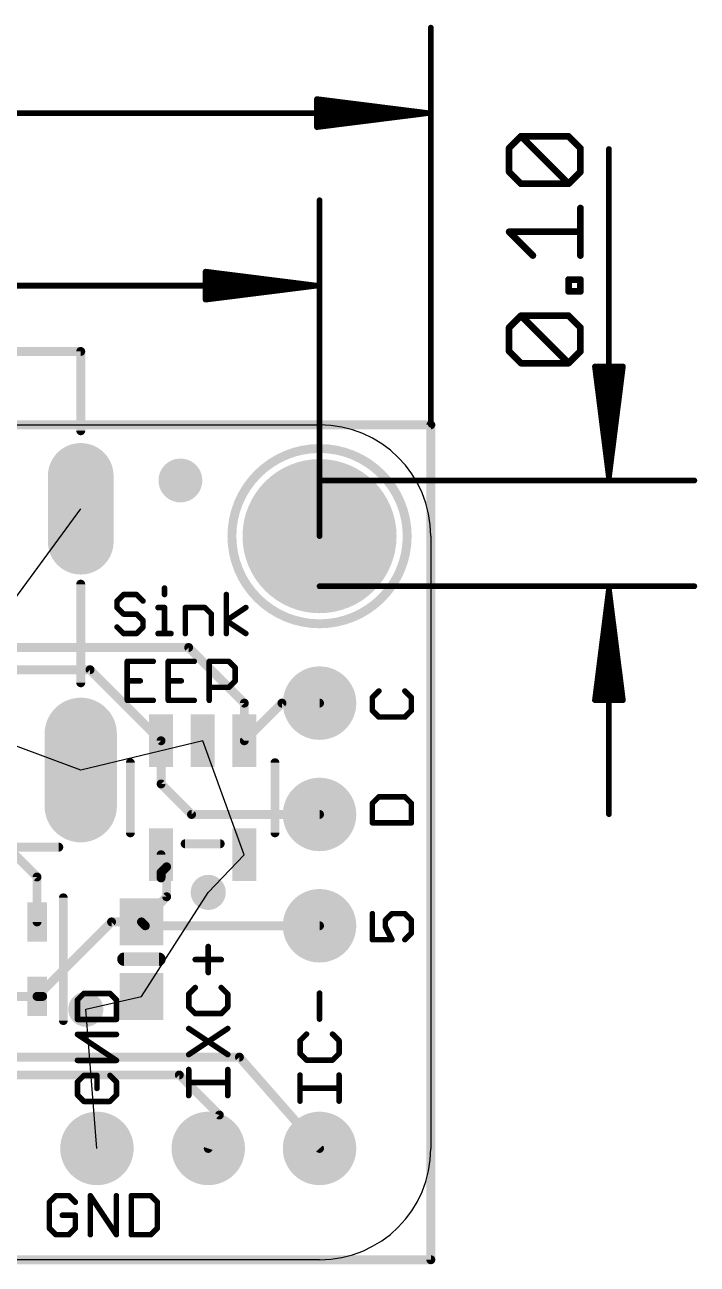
# Model space of a CAD drawing. Extents: x -9.6 to 36.6, y -0.1 to 28.5.
# Drawn here: x 21.21 to 36.56, y -0.1 to 28.18 of the extents above; entities that cross this region are included whole.
import ezdxf

# ---------------------------------------------------------------- set-up
doc = ezdxf.new("R2010")
doc.units = 0
for name, color, linetype in [('1', 12, 'CONTINUOUS'), ('16', 132, 'CONTINUOUS'), ('17', 110, 'CONTINUOUS'), ('18', 110, 'CONTINUOUS'), ('19', 53, 'CONTINUOUS'), ('20', 53, 'CONTINUOUS'), ('21', 40, 'CONTINUOUS'), ('22', 253, 'CONTINUOUS'), ('47', 253, 'CONTINUOUS')]:
    doc.layers.add(name, color=color, linetype=linetype)

# ---------------------------------------------------------------- blocks, each defined once
blk = doc.blocks.new('RECT')
blk.add_solid([(-0.5, -0.5), (0.5, -0.5), (-0.5, 0.5), (0.5, 0.5)])
blk = doc.blocks.new('PIE')
at = {"const_width": 0.5}
blk.add_lwpolyline([(0, -0.25, 1), (0, 0.25, 1), (0, -0.25)], format="xyb", dxfattribs=at)
blk = doc.blocks.new('ROUNDP')
at = {"const_width": 0.5}
blk.add_lwpolyline([(0, -0.25, 1), (0, 0.25, 1), (0, -0.25)], format="xyb", dxfattribs=at)
blk = doc.blocks.new('LONGP100')
at = {"const_width": 1}
blk.add_lwpolyline([(-0.5, 0), (0.5, 0)], dxfattribs=at)
at = {"const_width": 0.5}
for points in [[(-0.5, 0.25, 1), (-0.5, -0.25)], [(0.5, -0.25, 1), (0.5, 0.25)]]:
    blk.add_lwpolyline(points, format="xyb", dxfattribs=at)
blk = doc.blocks.new('ROUNDV')
at = {"const_width": 0.5}
blk.add_lwpolyline([(0, -0.25, 1), (0, 0.25, 1), (0, -0.25)], format="xyb", dxfattribs=at)

msp = doc.modelspace()

# ---------------------------------------------------------------- linework, layer by layer
at = {"layer": '1', "const_width": 0.2032}
for points in [[(0, 19.05), (30.48, 19.05)], [(30.48, 19.05), (30.48, 0)], [(24.953, 13.97), (18.542, 13.97)], [(26.223, 12.7), (24.953, 13.97)], [(18.796, 13.462), (22.7021, 13.462)], [(22.7021, 13.462), (24.323, 11.8411)], [(26.223, 11.8411), (26.223, 12.7)], [(26.223, 11.8411), (27.0819, 12.7)], [(27.0819, 12.7), (27.94, 12.7)], [(24.323, 11.8411), (24.323, 10.856)], [(25.019, 10.16), (24.323, 10.856)], [(21.493, 8.733), (19.812, 10.414)], [(27.94, 10.16), (25.019, 10.16)], [(24.323, 8.838), (24.323, 9.2409)], [(24.45, 8.965), (24.323, 8.838)], [(24.45, 8.282), (24.45, 8.965)], [(21.493, 7.708), (21.493, 8.733)], [(24.323, 8.711), (24.323, 8.838)], [(23.876, 7.708), (24.45, 8.282)], [(21.493, 6.008), (23.193, 7.708)], [(23.193, 7.708), (23.876, 7.708)], [(23.876, 7.708), (23.964, 7.62)], [(23.964, 7.62), (27.94, 7.62)], [(20.593, 6.008), (21.493, 6.008)], [(21.62, 6.008), (21.493, 6.008)], [(17.4172, 4.6228), (26.1112, 4.6228)], [(26.1112, 4.6228), (27.94, 2.54)], [(17.1196, 4.2164), (24.7396, 4.2164)], [(24.7396, 4.2164), (25.654, 3.302)], [(25.654, 3.302), (25.4, 2.54)], [(30.48, 0), (0, 0)]]:
    msp.add_lwpolyline(points, dxfattribs=at)
at = {"layer": '1', "const_width": 0.1016}
for points in [[(30.5308, 19.05, 1), (30.4292, 19.05)], [(30.48, 18.9992, 1), (30.48, 19.1008)], [(24.9889, 14.0059, 1), (24.9171, 13.9341)], [(24.953, 13.9192, 1), (24.953, 14.0208)], [(22.738, 13.4979, 1), (22.6662, 13.4261)], [(22.7021, 13.4112, 1), (22.7021, 13.5128)], [(26.2738, 12.7, 1), (26.1722, 12.7)], [(26.1871, 12.6641, 1), (26.2589, 12.7359)], [(27.0819, 12.7508, 1), (27.0819, 12.6492)], [(27.1178, 12.6641, 1), (27.046, 12.7359)], [(27.94, 12.6492, 1), (27.94, 12.7508)], [(24.3738, 11.8411, 1), (24.2722, 11.8411)], [(24.2871, 11.8052, 1), (24.3589, 11.877)], [(26.1871, 11.877, 1), (26.2589, 11.8052)], [(26.1722, 11.8411, 1), (26.2738, 11.8411)], [(24.3589, 10.8919, 1), (24.2871, 10.8201)], [(24.2722, 10.856, 1), (24.3738, 10.856)], [(25.019, 10.2108, 1), (25.019, 10.1092)], [(24.9831, 10.1241, 1), (25.0549, 10.1959)], [(27.94, 10.1092, 1), (27.94, 10.2108)], [(24.3738, 9.2409, 1), (24.2722, 9.2409)], [(24.5008, 8.965, 1), (24.3992, 8.965)], [(24.4859, 8.9291, 1), (24.4141, 9.0009)], [(21.5438, 8.733, 1), (21.4422, 8.733)], [(21.4571, 8.6971, 1), (21.5289, 8.7689)], [(24.3738, 8.838, 1), (24.2722, 8.838)], [(24.2871, 8.8739, 1), (24.3589, 8.8021)], [(24.2722, 8.838, 1), (24.3738, 8.838)], [(24.2722, 8.711, 1), (24.3738, 8.711)], [(24.3992, 8.282, 1), (24.5008, 8.282)], [(24.4859, 8.2461, 1), (24.4141, 8.3179)], [(21.4422, 7.708, 1), (21.5438, 7.708)], [(23.193, 7.7588, 1), (23.193, 7.6572)], [(23.2289, 7.6721, 1), (23.1571, 7.7439)], [(23.9119, 7.7439, 1), (23.8401, 7.6721)], [(23.8401, 7.7439, 1), (23.9119, 7.6721)], [(23.876, 7.6572, 1), (23.876, 7.7588)], [(23.964, 7.6708, 1), (23.964, 7.5692)], [(23.9281, 7.5841, 1), (23.9999, 7.6559)], [(27.94, 7.5692, 1), (27.94, 7.6708)], [(21.493, 6.0588, 1), (21.493, 5.9572)], [(21.4571, 6.0439, 1), (21.5289, 5.9721)], [(21.493, 5.9572, 1), (21.493, 6.0588)], [(21.62, 5.9572, 1), (21.62, 6.0588)], [(26.1494, 4.6563, 1), (26.073, 4.5893)], [(26.1112, 4.572, 1), (26.1112, 4.6736)], [(24.7755, 4.2523, 1), (24.7037, 4.1805)], [(24.7396, 4.1656, 1), (24.7396, 4.2672)], [(25.7022, 3.2859, 1), (25.6058, 3.3181)], [(25.6181, 3.2661, 1), (25.6899, 3.3379)], [(25.3518, 2.5561, 1), (25.4482, 2.5239)], [(27.9018, 2.5065, 1), (27.9782, 2.5735)], [(30.4292, 0, 1), (30.5308, 0)], [(30.48, -0.0508, 1), (30.48, 0.0508)]]:
    msp.add_lwpolyline(points, format="xyb", dxfattribs=at)
at = {"layer": '16', "const_width": 0.2032}
for points in [[(0, 19.05), (30.48, 19.05)], [(30.48, 19.05), (30.48, 0)], [(30.48, 0), (0, 0)]]:
    msp.add_lwpolyline(points, dxfattribs=at)
at = {"layer": '16', "const_width": 0.1016}
for points in [[(30.5308, 19.05, 1), (30.4292, 19.05)], [(30.48, 18.9992, 1), (30.48, 19.1008)], [(30.4292, 0, 1), (30.5308, 0)], [(30.48, -0.0508, 1), (30.48, 0.0508)]]:
    msp.add_lwpolyline(points, format="xyb", dxfattribs=at)
at = {"layer": '19'}
for p, q in [((19.05, 12.446), (22.49, 17.134)), ((22.49, 11.174), (19.05, 12.446)), ((25.273, 11.8411), (22.49, 11.174)), ((26.223, 9.2409), (25.273, 11.8411)), ((25.4, 8.382), (26.223, 9.2409)), ((23.876, 6.008), (25.4, 8.382)), ((22.606, 5.715), (23.876, 6.008)), ((22.86, 2.54), (22.606, 5.715))]:
    msp.add_line(p, q, dxfattribs=at)
at = {"layer": '20'}
for p, q in [((2.54, 19.05), (27.94, 19.05)), ((30.48, 16.51), (30.48, 2.54)), ((27.94, 0), (2.54, 0))]:
    msp.add_line(p, q, dxfattribs=at)
for centre, start, end in [((27.94, 16.51), 0, 90), ((27.94, 2.54), 270, 0)]:
    msp.add_arc(centre, 2.54, start, end, dxfattribs=at)
at = {"layer": '21'}
for points, const_width in [([(22.49, 20.724), (7.99, 20.724)], 0.2032), ([(22.49, 20.724), (22.49, 18.914)], 0.2032), ([(22.49, 15.414), (22.49, 13.164)], 0.2032), ([(24.4022, 15.3256), (24.4022, 15.1773)], 0.127), ([(23.4666, 15.1773), (23.3183, 15.029)], 0.127), ([(23.3183, 15.029), (23.3183, 14.8807)], 0.127), ([(23.7632, 15.1773), (23.4666, 15.1773)], 0.127), ([(23.9115, 15.029), (23.7632, 15.1773)], 0.127), ([(25.8131, 14.2875), (25.8131, 15.1773)], 0.127), ([(23.3183, 14.8807), (23.4666, 14.7324)], 0.127), ([(23.4666, 14.7324), (23.7632, 14.7324)], 0.127), ([(23.7632, 14.7324), (23.9115, 14.5841)], 0.127), ([(24.2539, 14.8807), (24.4022, 14.8807)], 0.127), ([(24.4022, 14.8807), (24.4022, 14.2875)], 0.127), ([(24.8775, 14.2875), (24.8775, 14.8807)], 0.127), ([(24.8775, 14.8807), (25.3224, 14.8807)], 0.127), ([(25.3224, 14.8807), (25.4707, 14.7324)], 0.127), ([(25.4707, 14.7324), (25.4707, 14.2875)], 0.127), ([(25.8131, 14.5841), (26.2579, 14.8807)], 0.127), ([(23.4666, 14.2875), (23.3183, 14.4358)], 0.127), ([(23.9115, 14.4358), (23.7632, 14.2875)], 0.127), ([(23.9115, 14.5841), (23.9115, 14.4358)], 0.127), ([(26.2579, 14.2875), (25.8131, 14.5841)], 0.127), ([(23.7632, 14.2875), (23.4666, 14.2875)], 0.127), ([(24.2539, 14.2875), (24.5504, 14.2875)], 0.127), ([(24.1454, 13.6533), (23.5522, 13.6533)], 0.127), ([(23.5522, 13.6533), (23.5522, 12.7635)], 0.127), ([(25.0809, 13.6533), (24.4877, 13.6533)], 0.127), ([(24.4877, 13.6533), (24.4877, 12.7635)], 0.127), ([(25.4233, 12.7635), (25.4233, 13.6533)], 0.127), ([(25.4233, 13.6533), (25.8681, 13.6533)], 0.127), ([(25.8681, 13.6533), (26.0164, 13.505)], 0.127), ([(26.0164, 13.505), (26.0164, 13.2084)], 0.127), ([(23.5522, 13.2084), (23.8488, 13.2084)], 0.127), ([(24.4877, 13.2084), (24.7843, 13.2084)], 0.127), ([(25.8681, 13.0601), (25.4233, 13.0601)], 0.127), ([(26.0164, 13.2084), (25.8681, 13.0601)], 0.127), ([(29.294, 12.9757), (29.1457, 12.8274)], 0.127), ([(30.0355, 12.8274), (29.8872, 12.9757)], 0.127), ([(23.5522, 12.7635), (24.1454, 12.7635)], 0.127), ([(24.4877, 12.7635), (25.0809, 12.7635)], 0.127), ([(29.1457, 12.8274), (29.1457, 12.5308)], 0.127), ([(30.0355, 12.5308), (30.0355, 12.8274)], 0.127), ([(29.1457, 12.5308), (29.294, 12.3825)], 0.127), ([(29.294, 12.3825), (29.8872, 12.3825)], 0.127), ([(29.8872, 12.3825), (30.0355, 12.5308)], 0.127), ([(23.623, 9.741), (23.623, 11.341)], 0.2032), ([(26.923, 9.741), (26.923, 11.341)], 0.2032), ([(29.294, 10.5627), (29.1457, 10.4144)], 0.127), ([(29.1457, 10.4144), (29.1457, 9.9695)], 0.127), ([(29.8872, 10.5627), (29.294, 10.5627)], 0.127), ([(30.0355, 10.4144), (29.8872, 10.5627)], 0.127), ([(30.0355, 9.9695), (30.0355, 10.4144)], 0.127), ([(29.1457, 9.9695), (30.0355, 9.9695)], 0.127), ([(21.99, 9.414), (20.24, 9.414)], 0.2032), ([(25.673, 9.491), (24.873, 9.491)], 0.2032), ([(22.093, 8.258), (22.093, 5.458)], 0.2032), ([(29.1457, 7.8957), (29.1457, 7.3025)], 0.127), ([(29.4423, 7.7474), (29.5906, 7.8957)], 0.127), ([(29.5906, 7.8957), (29.8872, 7.8957)], 0.127), ([(29.8872, 7.8957), (30.0355, 7.7474)], 0.127), ([(29.4423, 7.5991), (29.4423, 7.7474)], 0.127), ([(29.5906, 7.3025), (29.4423, 7.5991)], 0.127), ([(30.0355, 7.7474), (30.0355, 7.4508)], 0.127), ([(29.1457, 7.3025), (29.5906, 7.3025)], 0.127), ([(30.0355, 7.4508), (29.8872, 7.3025)], 0.127), ([(25.3996, 6.5531), (25.3996, 7.1462)], 0.127), ([(24.276, 6.858), (23.476, 6.858)], 0.3048), ([(25.103, 6.8496), (25.6962, 6.8496)], 0.127), ([(25.103, 6.2107), (24.9547, 6.0624)], 0.127), ([(25.8445, 6.0624), (25.6962, 6.2107)], 0.127), ([(24.9547, 6.0624), (24.9547, 5.7658)], 0.127), ([(25.8445, 5.7658), (25.8445, 6.0624)], 0.127), ([(27.9396, 5.4905), (27.9396, 6.0837)], 0.127), ([(24.9547, 5.7658), (25.103, 5.6175)], 0.127), ([(25.103, 5.6175), (25.6962, 5.6175)], 0.127), ([(25.6962, 5.6175), (25.8445, 5.7658)], 0.127), ([(24.9547, 4.682), (25.8445, 5.2752)], 0.127), ([(24.9547, 5.2752), (25.8445, 4.682)], 0.127), ([(27.643, 5.1482), (27.4947, 4.9999)], 0.127), ([(28.3845, 4.9999), (28.2362, 5.1482)], 0.127), ([(27.4947, 4.9999), (27.4947, 4.7033)], 0.127), ([(28.3845, 4.7033), (28.3845, 4.9999)], 0.127), ([(27.4947, 4.7033), (27.643, 4.555)], 0.127), ([(27.643, 4.555), (28.2362, 4.555)], 0.127), ([(28.2362, 4.555), (28.3845, 4.7033)], 0.127), ([(24.9547, 3.7465), (24.9547, 4.3397)], 0.127), ([(27.4947, 3.6195), (27.4947, 4.2127)], 0.127), ([(25.8445, 4.0431), (24.9547, 4.0431)], 0.127), ([(28.3845, 3.9161), (27.4947, 3.9161)], 0.127), ([(21.9225, 1.4613), (21.7742, 1.313)], 0.127), ([(22.2191, 1.4613), (21.9225, 1.4613)], 0.127), ([(22.3674, 1.313), (22.2191, 1.4613)], 0.127), ([(22.7097, 0.5715), (22.7097, 1.4613)], 0.127), ([(22.7097, 1.4613), (23.3029, 0.5715)], 0.127), ([(23.3029, 0.5715), (23.3029, 1.4613)], 0.127), ([(23.6453, 1.4613), (23.6453, 0.5715)], 0.127), ([(24.0901, 1.4613), (23.6453, 1.4613)], 0.127), ([(24.2384, 1.313), (24.0901, 1.4613)], 0.127), ([(21.7742, 1.313), (21.7742, 0.7198)], 0.127), ([(24.2384, 0.7198), (24.2384, 1.313)], 0.127), ([(22.3674, 1.0164), (22.0708, 1.0164)], 0.127), ([(22.3674, 0.7198), (22.3674, 1.0164)], 0.127), ([(21.7742, 0.7198), (21.9225, 0.5715)], 0.127), ([(21.9225, 0.5715), (22.2191, 0.5715)], 0.127), ([(22.2191, 0.5715), (22.3674, 0.7198)], 0.127), ([(23.6453, 0.5715), (24.0901, 0.5715)], 0.127), ([(24.0901, 0.5715), (24.2384, 0.7198)], 0.127)]:
    msp.add_lwpolyline(points, dxfattribs=dict(at, const_width=const_width))
for points, const_width in [([(22.5408, 20.724, 1), (22.4392, 20.724)], 0.1016), ([(22.49, 20.6732, 1), (22.49, 20.7748)], 0.1016), ([(22.4392, 18.914, 1), (22.5408, 18.914)], 0.1016), ([(27.94, 14.51, 1), (27.94, 18.51, 1), (27.94, 14.51)], 0.2032), ([(22.5408, 15.414, 1), (22.4392, 15.414)], 0.1016), ([(24.4339, 15.3256, 1), (24.3704, 15.3256)], 0.0635), ([(23.3501, 15.029, 1), (23.2866, 15.029)], 0.0635), ([(23.2959, 15.0514, 1), (23.3408, 15.0065)], 0.0635), ([(23.4666, 15.209, 1), (23.4666, 15.1455)], 0.0635), ([(23.4891, 15.1548, 1), (23.4442, 15.1997)], 0.0635), ([(23.7857, 15.1997, 1), (23.7408, 15.1548)], 0.0635), ([(23.7632, 15.1455, 1), (23.7632, 15.209)], 0.0635), ([(23.8891, 15.0065, 1), (23.934, 15.0514)], 0.0635), ([(24.3704, 15.1773, 1), (24.4339, 15.1773)], 0.0635), ([(25.8448, 15.1773, 1), (25.7813, 15.1773)], 0.0635), ([(23.3408, 14.9031, 1), (23.2959, 14.8582)], 0.0635), ([(23.2866, 14.8807, 1), (23.3501, 14.8807)], 0.0635), ([(23.4666, 14.7641, 1), (23.4666, 14.7006)], 0.0635), ([(23.4442, 14.7099, 1), (23.4891, 14.7548)], 0.0635), ([(23.7857, 14.7548, 1), (23.7408, 14.7099)], 0.0635), ([(23.7632, 14.7006, 1), (23.7632, 14.7641)], 0.0635), ([(24.2539, 14.9124, 1), (24.2539, 14.8489)], 0.0635), ([(24.4339, 14.8807, 1), (24.3704, 14.8807)], 0.0635), ([(24.4022, 14.8489, 1), (24.4022, 14.9124)], 0.0635), ([(24.9093, 14.8807, 1), (24.8458, 14.8807)], 0.0635), ([(24.8775, 14.9124, 1), (24.8775, 14.8489)], 0.0635), ([(25.3449, 14.9031, 1), (25.3, 14.8582)], 0.0635), ([(25.3224, 14.8489, 1), (25.3224, 14.9124)], 0.0635), ([(25.5025, 14.7324, 1), (25.439, 14.7324)], 0.0635), ([(25.4483, 14.7099, 1), (25.4932, 14.7548)], 0.0635), ([(26.2755, 14.8543, 1), (26.2403, 14.9071)], 0.0635), ([(23.3408, 14.4582, 1), (23.2959, 14.4133)], 0.0635), ([(23.9433, 14.5841, 1), (23.8798, 14.5841)], 0.0635), ([(23.8798, 14.4358, 1), (23.9433, 14.4358)], 0.0635), ([(23.8891, 14.5616, 1), (23.934, 14.6065)], 0.0635), ([(23.934, 14.4133, 1), (23.8891, 14.4582)], 0.0635), ([(25.8307, 14.6105, 1), (25.7954, 14.5577)], 0.0635), ([(25.7954, 14.6105, 1), (25.8307, 14.5577)], 0.0635), ([(23.4666, 14.3193, 1), (23.4666, 14.2558)], 0.0635), ([(23.4442, 14.265, 1), (23.4891, 14.31)], 0.0635), ([(23.7408, 14.31, 1), (23.7857, 14.265)], 0.0635), ([(23.7632, 14.2558, 1), (23.7632, 14.3193)], 0.0635), ([(24.2539, 14.3193, 1), (24.2539, 14.2558)], 0.0635), ([(24.3704, 14.2875, 1), (24.4339, 14.2875)], 0.0635), ([(24.5504, 14.2558, 1), (24.5504, 14.3193)], 0.0635), ([(24.8458, 14.2875, 1), (24.9093, 14.2875)], 0.0635), ([(25.439, 14.2875, 1), (25.5025, 14.2875)], 0.0635), ([(25.7813, 14.2875, 1), (25.8448, 14.2875)], 0.0635), ([(26.2403, 14.2611, 1), (26.2755, 14.3139)], 0.0635), ([(23.5522, 13.685, 1), (23.5522, 13.6215)], 0.0635), ([(23.584, 13.6533, 1), (23.5205, 13.6533)], 0.0635), ([(24.1454, 13.6215, 1), (24.1454, 13.685)], 0.0635), ([(24.4877, 13.685, 1), (24.4877, 13.6215)], 0.0635), ([(24.5195, 13.6533, 1), (24.456, 13.6533)], 0.0635), ([(25.0809, 13.6215, 1), (25.0809, 13.685)], 0.0635), ([(25.455, 13.6533, 1), (25.3915, 13.6533)], 0.0635), ([(25.4233, 13.685, 1), (25.4233, 13.6215)], 0.0635), ([(25.8906, 13.6757, 1), (25.8457, 13.6308)], 0.0635), ([(25.8681, 13.6215, 1), (25.8681, 13.685)], 0.0635), ([(26.0482, 13.505, 1), (25.9847, 13.505)], 0.0635), ([(25.994, 13.4825, 1), (26.0389, 13.5274)], 0.0635), ([(22.4392, 13.164, 1), (22.5408, 13.164)], 0.1016), ([(23.5522, 13.2401, 1), (23.5522, 13.1766)], 0.0635), ([(23.8488, 13.1766, 1), (23.8488, 13.2401)], 0.0635), ([(24.4877, 13.2401, 1), (24.4877, 13.1766)], 0.0635), ([(24.7843, 13.1766, 1), (24.7843, 13.2401)], 0.0635), ([(25.4233, 13.0918, 1), (25.4233, 13.0283)], 0.0635), ([(25.8457, 13.0825, 1), (25.8906, 13.0376)], 0.0635), ([(25.8681, 13.0283, 1), (25.8681, 13.0918)], 0.0635), ([(25.9847, 13.2084, 1), (26.0482, 13.2084)], 0.0635), ([(26.0389, 13.1859, 1), (25.994, 13.2308)], 0.0635), ([(29.3165, 12.9532, 1), (29.2716, 12.9981)], 0.0635), ([(29.9097, 12.9981, 1), (29.8648, 12.9532)], 0.0635), ([(23.5522, 12.7953, 1), (23.5522, 12.7317)], 0.0635), ([(23.5205, 12.7635, 1), (23.584, 12.7635)], 0.0635), ([(24.1454, 12.7317, 1), (24.1454, 12.7953)], 0.0635), ([(24.4877, 12.7953, 1), (24.4877, 12.7317)], 0.0635), ([(24.456, 12.7635, 1), (24.5195, 12.7635)], 0.0635), ([(25.0809, 12.7317, 1), (25.0809, 12.7953)], 0.0635), ([(25.3915, 12.7635, 1), (25.455, 12.7635)], 0.0635), ([(29.1775, 12.8274, 1), (29.114, 12.8274)], 0.0635), ([(29.1233, 12.8498, 1), (29.1682, 12.8049)], 0.0635), ([(30.0673, 12.8274, 1), (30.0038, 12.8274)], 0.0635), ([(30.013, 12.8049, 1), (30.058, 12.8498)], 0.0635), ([(29.1682, 12.5532, 1), (29.1233, 12.5083)], 0.0635), ([(29.114, 12.5308, 1), (29.1775, 12.5308)], 0.0635), ([(29.294, 12.4143, 1), (29.294, 12.3507)], 0.0635), ([(29.8872, 12.3507, 1), (29.8872, 12.4143)], 0.0635), ([(30.0038, 12.5308, 1), (30.0673, 12.5308)], 0.0635), ([(30.058, 12.5083, 1), (30.013, 12.5532)], 0.0635), ([(29.2716, 12.36, 1), (29.3165, 12.405)], 0.0635), ([(29.8648, 12.405, 1), (29.9097, 12.36)], 0.0635), ([(23.6738, 11.341, 1), (23.5722, 11.341)], 0.1016), ([(26.9738, 11.341, 1), (26.8722, 11.341)], 0.1016), ([(29.1775, 10.4144, 1), (29.114, 10.4144)], 0.0635), ([(29.1233, 10.4368, 1), (29.1682, 10.3919)], 0.0635), ([(29.294, 10.5944, 1), (29.294, 10.5309)], 0.0635), ([(29.3165, 10.5402, 1), (29.2716, 10.5851)], 0.0635), ([(29.9097, 10.5851, 1), (29.8648, 10.5402)], 0.0635), ([(29.8872, 10.5309, 1), (29.8872, 10.5944)], 0.0635), ([(30.0673, 10.4144, 1), (30.0038, 10.4144)], 0.0635), ([(30.013, 10.3919, 1), (30.058, 10.4368)], 0.0635), ([(29.1457, 10.0013, 1), (29.1457, 9.9377)], 0.0635), ([(29.114, 9.9695, 1), (29.1775, 9.9695)], 0.0635), ([(30.0038, 9.9695, 1), (30.0673, 9.9695)], 0.0635), ([(30.0355, 9.9377, 1), (30.0355, 10.0013)], 0.0635), ([(23.5722, 9.741, 1), (23.6738, 9.741)], 0.1016), ([(26.8722, 9.741, 1), (26.9738, 9.741)], 0.1016), ([(21.99, 9.3632, 1), (21.99, 9.4648)], 0.1016), ([(24.873, 9.5418, 1), (24.873, 9.4402)], 0.1016), ([(25.673, 9.4402, 1), (25.673, 9.5418)], 0.1016), ([(22.1438, 8.258, 1), (22.0422, 8.258)], 0.1016), ([(29.1775, 7.8957, 1), (29.114, 7.8957)], 0.0635), ([(29.5906, 7.9274, 1), (29.5906, 7.8639)], 0.0635), ([(29.6131, 7.8732, 1), (29.5682, 7.9181)], 0.0635), ([(29.9097, 7.9181, 1), (29.8648, 7.8732)], 0.0635), ([(29.8872, 7.8639, 1), (29.8872, 7.9274)], 0.0635), ([(29.4741, 7.7474, 1), (29.4106, 7.7474)], 0.0635), ([(29.4707, 7.6133, 1), (29.4139, 7.5849)], 0.0635), ([(29.4199, 7.7698, 1), (29.4648, 7.7249)], 0.0635), ([(30.0673, 7.7474, 1), (30.0038, 7.7474)], 0.0635), ([(30.013, 7.7249, 1), (30.058, 7.7698)], 0.0635), ([(29.1457, 7.3342, 1), (29.1457, 7.2708)], 0.0635), ([(29.4106, 7.5991, 1), (29.4741, 7.5991)], 0.0635), ([(29.5906, 7.2708, 1), (29.5906, 7.3342)], 0.0635), ([(29.8648, 7.325, 1), (29.9097, 7.28)], 0.0635), ([(30.0038, 7.4508, 1), (30.0673, 7.4508)], 0.0635), ([(30.058, 7.4283, 1), (30.013, 7.4732)], 0.0635), ([(25.4314, 7.1462, 1), (25.3679, 7.1462)], 0.0635), ([(29.114, 7.3025, 1), (29.1775, 7.3025)], 0.0635), ([(29.5622, 7.2883, 1), (29.619, 7.3167)], 0.0635), ([(23.476, 6.9342, 1), (23.476, 6.7818)], 0.1524), ([(24.276, 6.7818, 1), (24.276, 6.9342)], 0.1524), ([(25.103, 6.8814, 1), (25.103, 6.8179)], 0.0635), ([(25.6962, 6.8179, 1), (25.6962, 6.8814)], 0.0635), ([(25.3679, 6.5531, 1), (25.4314, 6.5531)], 0.0635), ([(25.1255, 6.1883, 1), (25.0806, 6.2332)], 0.0635), ([(25.7187, 6.2332, 1), (25.6738, 6.1883)], 0.0635), ([(24.9865, 6.0624, 1), (24.923, 6.0624)], 0.0635), ([(24.9323, 6.0849, 1), (24.9772, 6.04)], 0.0635), ([(25.8762, 6.0624, 1), (25.8128, 6.0624)], 0.0635), ([(25.822, 6.04, 1), (25.867, 6.0849)], 0.0635), ([(27.9714, 6.0837, 1), (27.9079, 6.0837)], 0.0635), ([(24.923, 5.7658, 1), (24.9865, 5.7658)], 0.0635), ([(24.9772, 5.7883, 1), (24.9323, 5.7434)], 0.0635), ([(25.103, 5.6493, 1), (25.103, 5.5858)], 0.0635), ([(25.0806, 5.5951, 1), (25.1255, 5.64)], 0.0635), ([(25.6738, 5.64, 1), (25.7187, 5.5951)], 0.0635), ([(25.6962, 5.5858, 1), (25.6962, 5.6493)], 0.0635), ([(25.8128, 5.7658, 1), (25.8762, 5.7658)], 0.0635), ([(25.867, 5.7434, 1), (25.822, 5.7883)], 0.0635), ([(22.0422, 5.458, 1), (22.1438, 5.458)], 0.1016), ([(27.9079, 5.4905, 1), (27.9714, 5.4905)], 0.0635), ([(24.9724, 5.3016, 1), (24.9371, 5.2488)], 0.0635), ([(25.8621, 5.2488, 1), (25.8269, 5.3016)], 0.0635), ([(27.6655, 5.1257, 1), (27.6206, 5.1706)], 0.0635), ([(28.2587, 5.1706, 1), (28.2138, 5.1257)], 0.0635), ([(27.5265, 4.9999, 1), (27.463, 4.9999)], 0.0635), ([(27.4723, 5.0223, 1), (27.5172, 4.9774)], 0.0635), ([(28.4163, 4.9999, 1), (28.3528, 4.9999)], 0.0635), ([(28.362, 4.9774, 1), (28.407, 5.0223)], 0.0635), ([(24.9371, 4.7084, 1), (24.9724, 4.6556)], 0.0635), ([(25.8269, 4.6556, 1), (25.8621, 4.7084)], 0.0635), ([(27.5172, 4.7258, 1), (27.4723, 4.6809)], 0.0635), ([(27.463, 4.7033, 1), (27.5265, 4.7033)], 0.0635), ([(27.643, 4.5868, 1), (27.643, 4.5233)], 0.0635), ([(27.6206, 4.5326, 1), (27.6655, 4.5775)], 0.0635), ([(28.2138, 4.5775, 1), (28.2587, 4.5326)], 0.0635), ([(28.2362, 4.5233, 1), (28.2362, 4.5868)], 0.0635), ([(28.3528, 4.7033, 1), (28.4163, 4.7033)], 0.0635), ([(28.407, 4.6809, 1), (28.362, 4.7258)], 0.0635), ([(24.9865, 4.3397, 1), (24.923, 4.3397)], 0.0635), ([(27.5265, 4.2127, 1), (27.463, 4.2127)], 0.0635), ([(24.9547, 4.0748, 1), (24.9547, 4.0113)], 0.0635), ([(25.8445, 4.0113, 1), (25.8445, 4.0748)], 0.0635), ([(27.4947, 3.9478, 1), (27.4947, 3.8843)], 0.0635), ([(28.3845, 3.8843, 1), (28.3845, 3.9478)], 0.0635), ([(24.923, 3.7465, 1), (24.9865, 3.7465)], 0.0635), ([(27.463, 3.6195, 1), (27.5265, 3.6195)], 0.0635), ([(21.9225, 1.493, 1), (21.9225, 1.4295)], 0.0635), ([(21.945, 1.4388, 1), (21.9001, 1.4837)], 0.0635), ([(22.2416, 1.4837, 1), (22.1966, 1.4388)], 0.0635), ([(22.2191, 1.4295, 1), (22.2191, 1.493)], 0.0635), ([(22.7362, 1.4789, 1), (22.6833, 1.4436)], 0.0635), ([(22.7415, 1.4613, 1), (22.678, 1.4613)], 0.0635), ([(23.3347, 1.4613, 1), (23.2712, 1.4613)], 0.0635), ([(23.677, 1.4613, 1), (23.6135, 1.4613)], 0.0635), ([(23.6453, 1.493, 1), (23.6453, 1.4295)], 0.0635), ([(24.1126, 1.4837, 1), (24.0677, 1.4388)], 0.0635), ([(24.0901, 1.4295, 1), (24.0901, 1.493)], 0.0635), ([(21.806, 1.313, 1), (21.7425, 1.313)], 0.0635), ([(21.7518, 1.3354, 1), (21.7967, 1.2905)], 0.0635), ([(22.3449, 1.2905, 1), (22.3898, 1.3354)], 0.0635), ([(24.2702, 1.313, 1), (24.2067, 1.313)], 0.0635), ([(24.216, 1.2905, 1), (24.2609, 1.3354)], 0.0635), ([(22.0708, 1.0481, 1), (22.0708, 0.9846)], 0.0635), ([(22.3991, 1.0164, 1), (22.3356, 1.0164)], 0.0635), ([(22.3674, 0.9846, 1), (22.3674, 1.0481)], 0.0635), ([(21.7967, 0.7422, 1), (21.7518, 0.6973)], 0.0635), ([(21.7425, 0.7198, 1), (21.806, 0.7198)], 0.0635), ([(21.9225, 0.6033, 1), (21.9225, 0.5397)], 0.0635), ([(21.9001, 0.549, 1), (21.945, 0.594)], 0.0635), ([(22.1966, 0.594, 1), (22.2416, 0.549)], 0.0635), ([(22.2191, 0.5397, 1), (22.2191, 0.6033)], 0.0635), ([(22.3356, 0.7198, 1), (22.3991, 0.7198)], 0.0635), ([(22.3898, 0.6973, 1), (22.3449, 0.7422)], 0.0635), ([(22.678, 0.5715, 1), (22.7415, 0.5715)], 0.0635), ([(23.2712, 0.5715, 1), (23.3347, 0.5715)], 0.0635), ([(23.2765, 0.5539, 1), (23.3293, 0.5891)], 0.0635), ([(23.6453, 0.6033, 1), (23.6453, 0.5397)], 0.0635), ([(23.6135, 0.5715, 1), (23.677, 0.5715)], 0.0635), ([(24.0677, 0.594, 1), (24.1126, 0.549)], 0.0635), ([(24.0901, 0.5397, 1), (24.0901, 0.6033)], 0.0635), ([(24.2067, 0.7198, 1), (24.2702, 0.7198)], 0.0635), ([(24.2609, 0.6973, 1), (24.216, 0.7422)], 0.0635)]:
    msp.add_lwpolyline(points, format="xyb", dxfattribs=dict(at, const_width=const_width))
at = {"layer": '22', "const_width": 0.127}
for points in [[(25.4004, 6.5531), (25.4004, 7.1462)], [(25.697, 6.8496), (25.1038, 6.8496)], [(24.9555, 6.0624), (25.1038, 6.2107)], [(25.697, 6.2107), (25.8453, 6.0624)], [(22.4155, 5.9291), (22.5638, 6.0774)], [(22.4155, 5.4843), (22.4155, 5.9291)], [(22.5638, 6.0774), (23.157, 6.0774)], [(23.157, 6.0774), (23.3053, 5.9291)], [(23.3053, 5.9291), (23.3053, 5.4843)], [(24.9555, 5.7658), (24.9555, 6.0624)], [(25.8453, 6.0624), (25.8453, 5.7658)], [(27.9404, 5.4905), (27.9404, 6.0837)], [(25.1038, 5.6175), (24.9555, 5.7658)], [(25.697, 5.6175), (25.1038, 5.6175)], [(25.8453, 5.7658), (25.697, 5.6175)], [(23.3053, 5.4843), (22.4155, 5.4843)], [(23.3053, 4.5487), (22.4155, 5.1419)], [(22.4155, 5.1419), (23.3053, 5.1419)], [(25.8453, 4.682), (24.9555, 5.2752)], [(25.8453, 5.2752), (24.9555, 4.682)], [(27.4955, 4.9999), (27.6438, 5.1482)], [(28.237, 5.1482), (28.3853, 4.9999)], [(27.4955, 4.7033), (27.4955, 4.9999)], [(28.3853, 4.9999), (28.3853, 4.7033)], [(22.4155, 4.5487), (23.3053, 4.5487)], [(27.6438, 4.555), (27.4955, 4.7033)], [(28.237, 4.555), (27.6438, 4.555)], [(28.3853, 4.7033), (28.237, 4.555)], [(22.4155, 4.0581), (22.5638, 4.2064)], [(22.5638, 4.2064), (22.8604, 4.2064)], [(22.8604, 4.2064), (22.8604, 3.9098)], [(23.157, 4.2064), (23.3053, 4.0581)], [(25.8453, 3.7465), (25.8453, 4.3397)], [(28.3853, 3.6195), (28.3853, 4.2127)], [(22.4155, 3.7615), (22.4155, 4.0581)], [(23.3053, 4.0581), (23.3053, 3.7615)], [(24.9555, 4.0431), (25.8453, 4.0431)], [(27.4955, 3.9161), (28.3853, 3.9161)], [(22.5638, 3.6132), (22.4155, 3.7615)], [(23.157, 3.6132), (22.5638, 3.6132)], [(23.3053, 3.7615), (23.157, 3.6132)]]:
    msp.add_lwpolyline(points, dxfattribs=at)
at = {"layer": '22', "const_width": 0.0635}
for points in [[(25.4321, 7.1462, 1), (25.3686, 7.1462)], [(25.1038, 6.8814, 1), (25.1038, 6.8179)], [(25.697, 6.8179, 1), (25.697, 6.8814)], [(25.3686, 6.5531, 1), (25.4321, 6.5531)], [(25.1262, 6.1883, 1), (25.0813, 6.2332)], [(25.7194, 6.2332, 1), (25.6745, 6.1883)], [(22.393, 5.9516, 1), (22.438, 5.9067)], [(22.4473, 5.9291, 1), (22.3838, 5.9291)], [(22.5638, 6.1092, 1), (22.5638, 6.0457)], [(22.5862, 6.055, 1), (22.5413, 6.0999)], [(23.1794, 6.0999, 1), (23.1345, 6.055)], [(23.157, 6.0457, 1), (23.157, 6.1092)], [(23.337, 5.9291, 1), (23.2735, 5.9291)], [(23.2828, 5.9067, 1), (23.3277, 5.9516)], [(24.933, 6.0849, 1), (24.978, 6.04)], [(24.9872, 6.0624, 1), (24.9238, 6.0624)], [(25.877, 6.0624, 1), (25.8135, 6.0624)], [(25.8228, 6.04, 1), (25.8677, 6.0849)], [(27.9721, 6.0837, 1), (27.9086, 6.0837)], [(24.978, 5.7883, 1), (24.933, 5.7434)], [(24.9238, 5.7658, 1), (24.9872, 5.7658)], [(25.1038, 5.6493, 1), (25.1038, 5.5858)], [(25.0813, 5.5951, 1), (25.1262, 5.64)], [(25.6745, 5.64, 1), (25.7194, 5.5951)], [(25.697, 5.5858, 1), (25.697, 5.6493)], [(25.8135, 5.7658, 1), (25.877, 5.7658)], [(25.8677, 5.7434, 1), (25.8228, 5.7883)], [(22.4155, 5.516, 1), (22.4155, 5.4525)], [(22.3838, 5.4843, 1), (22.4473, 5.4843)], [(23.2735, 5.4843, 1), (23.337, 5.4843)], [(23.3053, 5.4525, 1), (23.3053, 5.516)], [(27.9086, 5.4905, 1), (27.9721, 5.4905)], [(22.4331, 5.1683, 1), (22.3979, 5.1155)], [(22.4155, 5.1737, 1), (22.4155, 5.1102)], [(23.3053, 5.1102, 1), (23.3053, 5.1737)], [(24.9731, 5.3016, 1), (24.9379, 5.2488)], [(25.8629, 5.2488, 1), (25.8276, 5.3016)], [(27.6662, 5.1257, 1), (27.6213, 5.1706)], [(28.2594, 5.1706, 1), (28.2145, 5.1257)], [(27.473, 5.0223, 1), (27.518, 4.9774)], [(27.5272, 4.9999, 1), (27.4638, 4.9999)], [(28.417, 4.9999, 1), (28.3535, 4.9999)], [(28.3628, 4.9774, 1), (28.4077, 5.0223)], [(22.4155, 4.5805, 1), (22.4155, 4.517)], [(23.2876, 4.5223, 1), (23.3229, 4.5752)], [(23.3053, 4.517, 1), (23.3053, 4.5805)], [(24.9379, 4.7084, 1), (24.9731, 4.6556)], [(25.8276, 4.6556, 1), (25.8629, 4.7084)], [(27.518, 4.7258, 1), (27.473, 4.6809)], [(27.4638, 4.7033, 1), (27.5272, 4.7033)], [(27.6438, 4.5868, 1), (27.6438, 4.5233)], [(27.6213, 4.5326, 1), (27.6662, 4.5775)], [(28.2145, 4.5775, 1), (28.2594, 4.5326)], [(28.237, 4.5233, 1), (28.237, 4.5868)], [(28.3535, 4.7033, 1), (28.417, 4.7033)], [(28.4077, 4.6809, 1), (28.3628, 4.7258)], [(22.5638, 4.2381, 1), (22.5638, 4.1746)], [(22.5862, 4.1839, 1), (22.5413, 4.2288)], [(22.8921, 4.2064, 1), (22.8286, 4.2064)], [(22.8604, 4.1746, 1), (22.8604, 4.2381)], [(23.1794, 4.2288, 1), (23.1345, 4.1839)], [(25.877, 4.3397, 1), (25.8135, 4.3397)], [(28.417, 4.2127, 1), (28.3535, 4.2127)], [(22.393, 4.0806, 1), (22.438, 4.0356)], [(22.4473, 4.0581, 1), (22.3838, 4.0581)], [(23.337, 4.0581, 1), (23.2735, 4.0581)], [(23.2828, 4.0356, 1), (23.3277, 4.0806)], [(24.9555, 4.0748, 1), (24.9555, 4.0113)], [(25.8453, 4.0113, 1), (25.8453, 4.0748)], [(27.4955, 3.9478, 1), (27.4955, 3.8843)], [(28.3853, 3.8843, 1), (28.3853, 3.9478)], [(22.438, 3.784, 1), (22.393, 3.7391)], [(22.3838, 3.7615, 1), (22.4473, 3.7615)], [(22.5638, 3.645, 1), (22.5638, 3.5815)], [(22.8286, 3.9098, 1), (22.8921, 3.9098)], [(23.157, 3.5815, 1), (23.157, 3.645)], [(23.2735, 3.7615, 1), (23.337, 3.7615)], [(23.3277, 3.7391, 1), (23.2828, 3.784)], [(25.8135, 3.7465, 1), (25.877, 3.7465)], [(22.5413, 3.5908, 1), (22.5862, 3.6357)], [(23.1345, 3.6357, 1), (23.1794, 3.5908)], [(28.3535, 3.6195, 1), (28.417, 3.6195)]]:
    msp.add_lwpolyline(points, format="xyb", dxfattribs=at)
at = {"layer": '47'}
for points, const_width in [([(30.48, 19.05), (30.48, 28.112)], 0.13), ([(30.415, 26.162), (27.88, 26.4812)], 0.13), ([(27.88, 26.4812), (27.88, 25.8428)], 0.13), ([(30.415, 26.162), (27.88, 26.422)], 0.13), ([(30.415, 26.162), (27.88, 26.292)], 0.13), ([(0.065, 26.162), (30.415, 26.162)], 0.13), ([(27.88, 25.8428), (30.415, 26.162)], 0.13), ([(27.88, 26.032), (30.415, 26.162)], 0.13), ([(27.88, 25.902), (30.415, 26.162)], 0.13), ([(32.2663, 25.3626), (32.5375, 25.6338)], 0.1524), ([(32.5375, 25.6338), (33.6221, 25.6338)], 0.1524), ([(33.6221, 24.5491), (32.5375, 25.6338)], 0.1524), ([(33.6221, 25.6338), (33.8933, 25.3626)], 0.1524), ([(32.2663, 24.8203), (32.2663, 25.3626)], 0.1524), ([(33.8933, 25.3626), (33.8933, 24.8203)], 0.1524), ([(34.544, 17.845), (34.544, 25.3428)], 0.13), ([(32.5375, 24.5491), (32.2663, 24.8203)], 0.1524), ([(33.8933, 24.8203), (33.6221, 24.5491)], 0.1524), ([(33.6221, 24.5491), (32.5375, 24.5491)], 0.1524), ([(27.94, 16.51), (27.94, 24.175)], 0.13), ([(33.8933, 22.9119), (33.8933, 23.9966)], 0.1524), ([(32.8086, 22.9119), (32.2663, 23.4543)], 0.1524), ([(32.2663, 23.4543), (33.8933, 23.4543)], 0.1524), ([(27.875, 22.225), (25.34, 22.5442)], 0.13), ([(25.34, 22.5442), (25.34, 21.9058)], 0.13), ([(27.875, 22.225), (25.34, 22.485)], 0.13), ([(27.875, 22.225), (25.34, 22.355)], 0.13), ([(33.6221, 22.0934), (33.6221, 22.3645)], 0.1524), ([(33.6221, 22.3645), (33.8933, 22.3645)], 0.1524), ([(33.8933, 22.3645), (33.8933, 22.0934)], 0.1524), ([(2.478, 22.225), (27.875, 22.225)], 0.13), ([(25.34, 21.9058), (27.875, 22.225)], 0.13), ([(25.34, 22.095), (27.875, 22.225)], 0.13), ([(25.34, 21.965), (27.875, 22.225)], 0.13), ([(33.8933, 22.0934), (33.6221, 22.0934)], 0.1524), ([(32.2663, 21.2697), (32.5375, 21.5409)], 0.1524), ([(32.5375, 21.5409), (33.6221, 21.5409)], 0.1524), ([(33.6221, 20.4562), (32.5375, 21.5409)], 0.1524), ([(33.6221, 21.5409), (33.8933, 21.2697)], 0.1524), ([(32.2663, 20.7274), (32.2663, 21.2697)], 0.1524), ([(33.8933, 21.2697), (33.8933, 20.7274)], 0.1524), ([(32.5375, 20.4562), (32.2663, 20.7274)], 0.1524), ([(33.8933, 20.7274), (33.6221, 20.4562)], 0.1524), ([(33.6221, 20.4562), (32.5375, 20.4562)], 0.1524), ([(34.544, 17.845), (34.2248, 20.38)], 0.13), ([(34.2248, 20.38), (34.8632, 20.38)], 0.13), ([(34.544, 17.845), (34.284, 20.38)], 0.13), ([(34.544, 17.845), (34.414, 20.38)], 0.13), ([(34.8632, 20.38), (34.544, 17.845)], 0.13), ([(34.674, 20.38), (34.544, 17.845)], 0.13), ([(34.804, 20.38), (34.544, 17.845)], 0.13), ([(27.94, 17.78), (36.494, 17.78)], 0.13), ([(27.94, 15.367), (36.494, 15.367)], 0.13), ([(34.544, 15.302), (34.2248, 12.767)], 0.13), ([(34.544, 15.302), (34.284, 12.767)], 0.13), ([(34.544, 15.302), (34.414, 12.767)], 0.13), ([(34.544, 15.302), (34.544, 10.167)], 0.13), ([(34.8632, 12.767), (34.544, 15.302)], 0.13), ([(34.674, 12.767), (34.544, 15.302)], 0.13), ([(34.804, 12.767), (34.544, 15.302)], 0.13), ([(34.2248, 12.767), (34.8632, 12.767)], 0.13)]:
    msp.add_lwpolyline(points, dxfattribs=dict(at, const_width=const_width))
for points, const_width in [([(30.5125, 28.112, 1), (30.4475, 28.112)], 0.065), ([(27.8841, 26.5135, 1), (27.8759, 26.449)], 0.065), ([(27.9125, 26.4812, 1), (27.8475, 26.4812)], 0.065), ([(27.8833, 26.4543, 1), (27.8767, 26.3897)], 0.065), ([(27.8817, 26.3245, 1), (27.8783, 26.2595)], 0.065), ([(27.8783, 26.0645, 1), (27.8817, 25.9995)], 0.065), ([(30.4191, 26.1298, 1), (30.4109, 26.1942)], 0.065), ([(30.4109, 26.1298, 1), (30.4191, 26.1942)], 0.065), ([(30.4183, 26.1297, 1), (30.4117, 26.1943)], 0.065), ([(30.4117, 26.1297, 1), (30.4183, 26.1943)], 0.065), ([(30.4133, 26.1295, 1), (30.4167, 26.1945)], 0.065), ([(30.4167, 26.1295, 1), (30.4133, 26.1945)], 0.065), ([(30.415, 26.1295, 1), (30.415, 26.1945)], 0.065), ([(27.8767, 25.9343, 1), (27.8833, 25.8697)], 0.065), ([(27.8759, 25.875, 1), (27.8841, 25.8105)], 0.065), ([(27.8475, 25.8428, 1), (27.9125, 25.8428)], 0.065), ([(32.5644, 25.6607, 1), (32.5105, 25.6068)], 0.0762), ([(32.5375, 25.6719, 1), (32.5375, 25.5957)], 0.0762), ([(32.5644, 25.6068, 1), (32.5105, 25.6607)], 0.0762), ([(33.6491, 25.6607, 1), (33.5952, 25.6068)], 0.0762), ([(33.6221, 25.5957, 1), (33.6221, 25.6719)], 0.0762), ([(32.3044, 25.3626, 1), (32.2282, 25.3626)], 0.0762), ([(32.2394, 25.3895, 1), (32.2933, 25.3356)], 0.0762), ([(33.9314, 25.3626, 1), (33.8552, 25.3626)], 0.0762), ([(33.8664, 25.3356, 1), (33.9202, 25.3895)], 0.0762), ([(34.5765, 25.3428, 1), (34.5115, 25.3428)], 0.065), ([(32.2933, 24.8472, 1), (32.2394, 24.7933)], 0.0762), ([(33.9202, 24.7933, 1), (33.8664, 24.8472)], 0.0762), ([(32.2282, 24.8203, 1), (32.3044, 24.8203)], 0.0762), ([(32.5375, 24.5872, 1), (32.5375, 24.511)], 0.0762), ([(32.5105, 24.5221, 1), (32.5644, 24.576)], 0.0762), ([(33.5952, 24.576, 1), (33.6491, 24.5221)], 0.0762), ([(33.5952, 24.5221, 1), (33.6491, 24.576)], 0.0762), ([(33.6221, 24.511, 1), (33.6221, 24.5872)], 0.0762), ([(33.8552, 24.8203, 1), (33.9314, 24.8203)], 0.0762), ([(27.9725, 24.175, 1), (27.9075, 24.175)], 0.065), ([(33.9314, 23.9966, 1), (33.8552, 23.9966)], 0.0762), ([(32.2933, 23.4812, 1), (32.2394, 23.4273)], 0.0762), ([(32.2663, 23.4924, 1), (32.2663, 23.4162)], 0.0762), ([(33.8933, 23.4162, 1), (33.8933, 23.4924)], 0.0762), ([(32.7817, 22.885, 1), (32.8356, 22.9389)], 0.0762), ([(33.8552, 22.9119, 1), (33.9314, 22.9119)], 0.0762), ([(25.3441, 22.5765, 1), (25.3359, 22.512)], 0.065), ([(25.3725, 22.5442, 1), (25.3075, 22.5442)], 0.065), ([(25.3433, 22.5173, 1), (25.3367, 22.4527)], 0.065), ([(25.3417, 22.3875, 1), (25.3383, 22.3225)], 0.065), ([(33.6602, 22.3645, 1), (33.584, 22.3645)], 0.0762), ([(33.6221, 22.4026, 1), (33.6221, 22.3264)], 0.0762), ([(33.9314, 22.3645, 1), (33.8552, 22.3645)], 0.0762), ([(33.8933, 22.3264, 1), (33.8933, 22.4026)], 0.0762), ([(25.3383, 22.1275, 1), (25.3417, 22.0625)], 0.065), ([(27.8791, 22.1928, 1), (27.8709, 22.2572)], 0.065), ([(27.8709, 22.1928, 1), (27.8791, 22.2572)], 0.065), ([(27.8783, 22.1927, 1), (27.8717, 22.2573)], 0.065), ([(27.8717, 22.1927, 1), (27.8783, 22.2573)], 0.065), ([(27.8733, 22.1925, 1), (27.8767, 22.2575)], 0.065), ([(27.8767, 22.1925, 1), (27.8733, 22.2575)], 0.065), ([(27.875, 22.1925, 1), (27.875, 22.2575)], 0.065), ([(33.6221, 22.1315, 1), (33.6221, 22.0553)], 0.0762), ([(33.584, 22.0934, 1), (33.6602, 22.0934)], 0.0762), ([(33.8552, 22.0934, 1), (33.9314, 22.0934)], 0.0762), ([(33.8933, 22.0553, 1), (33.8933, 22.1315)], 0.0762), ([(25.3367, 21.9973, 1), (25.3433, 21.9327)], 0.065), ([(25.3359, 21.938, 1), (25.3441, 21.8735)], 0.065), ([(25.3075, 21.9058, 1), (25.3725, 21.9058)], 0.065), ([(32.5644, 21.5678, 1), (32.5105, 21.5139)], 0.0762), ([(32.5375, 21.579, 1), (32.5375, 21.5028)], 0.0762), ([(32.5644, 21.5139, 1), (32.5105, 21.5678)], 0.0762), ([(33.6491, 21.5678, 1), (33.5952, 21.5139)], 0.0762), ([(33.6221, 21.5028, 1), (33.6221, 21.579)], 0.0762), ([(32.3044, 21.2697, 1), (32.2282, 21.2697)], 0.0762), ([(32.2394, 21.2966, 1), (32.2933, 21.2428)], 0.0762), ([(33.9314, 21.2697, 1), (33.8552, 21.2697)], 0.0762), ([(33.8664, 21.2428, 1), (33.9202, 21.2966)], 0.0762), ([(32.2933, 20.7543, 1), (32.2394, 20.7004)], 0.0762), ([(32.2282, 20.7274, 1), (32.3044, 20.7274)], 0.0762), ([(33.8552, 20.7274, 1), (33.9314, 20.7274)], 0.0762), ([(33.9202, 20.7004, 1), (33.8664, 20.7543)], 0.0762), ([(32.5375, 20.4943, 1), (32.5375, 20.4181)], 0.0762), ([(32.5105, 20.4293, 1), (32.5644, 20.4831)], 0.0762), ([(33.5952, 20.4831, 1), (33.6491, 20.4293)], 0.0762), ([(33.5952, 20.4293, 1), (33.6491, 20.4831)], 0.0762), ([(33.6221, 20.4181, 1), (33.6221, 20.4943)], 0.0762), ([(34.257, 20.3841, 1), (34.1925, 20.3759)], 0.065), ([(34.2248, 20.4125, 1), (34.2248, 20.3475)], 0.065), ([(34.3163, 20.3833, 1), (34.2517, 20.3767)], 0.065), ([(34.4465, 20.3817, 1), (34.3815, 20.3783)], 0.065), ([(34.7065, 20.3783, 1), (34.6415, 20.3817)], 0.065), ([(34.8363, 20.3767, 1), (34.7717, 20.3833)], 0.065), ([(34.8955, 20.3759, 1), (34.831, 20.3841)], 0.065), ([(34.8632, 20.3475, 1), (34.8632, 20.4125)], 0.065), ([(30.4475, 19.05, 1), (30.5125, 19.05)], 0.065), ([(27.94, 17.8125, 1), (27.94, 17.7475)], 0.065), ([(34.5118, 17.8491, 1), (34.5762, 17.8409)], 0.065), ([(34.5117, 17.8483, 1), (34.5763, 17.8417)], 0.065), ([(34.5115, 17.8433, 1), (34.5765, 17.8467)], 0.065), ([(34.5115, 17.8467, 1), (34.5765, 17.8433)], 0.065), ([(34.5115, 17.845, 1), (34.5765, 17.845)], 0.065), ([(34.5117, 17.8417, 1), (34.5763, 17.8483)], 0.065), ([(34.5118, 17.8409, 1), (34.5762, 17.8491)], 0.065), ([(36.494, 17.7475, 1), (36.494, 17.8125)], 0.065), ([(27.9075, 16.51, 1), (27.9725, 16.51)], 0.065), ([(27.94, 15.3995, 1), (27.94, 15.3345)], 0.065), ([(34.5765, 15.302, 1), (34.5115, 15.302)], 0.065), ([(34.5762, 15.3061, 1), (34.5118, 15.2979)], 0.065), ([(34.5765, 15.3003, 1), (34.5115, 15.3037)], 0.065), ([(34.5765, 15.3037, 1), (34.5115, 15.3003)], 0.065), ([(34.5763, 15.3053, 1), (34.5117, 15.2987)], 0.065), ([(34.5763, 15.2987, 1), (34.5117, 15.3053)], 0.065), ([(34.5762, 15.2979, 1), (34.5118, 15.3061)], 0.065), ([(36.494, 15.3345, 1), (36.494, 15.3995)], 0.065), ([(34.1925, 12.7711, 1), (34.257, 12.7629)], 0.065), ([(34.2248, 12.7995, 1), (34.2248, 12.7345)], 0.065), ([(34.2517, 12.7703, 1), (34.3163, 12.7637)], 0.065), ([(34.3815, 12.7687, 1), (34.4465, 12.7653)], 0.065), ([(34.6415, 12.7653, 1), (34.7065, 12.7687)], 0.065), ([(34.7717, 12.7637, 1), (34.8363, 12.7703)], 0.065), ([(34.831, 12.7629, 1), (34.8955, 12.7711)], 0.065), ([(34.8632, 12.7345, 1), (34.8632, 12.7995)], 0.065), ([(34.5115, 10.167, 1), (34.5765, 10.167)], 0.065)]:
    msp.add_lwpolyline(points, format="xyb", dxfattribs=dict(at, const_width=const_width))

# ---------------------------------------------------------------- block references
at = {"layer": '1'}
msp.add_blockref('PIE', (24.765, 17.78), dxfattribs=at)
at = {"layer": '1', "rotation": 180}
for p, xscale, yscale in [((24.323, 11.8411), 0.55, 1.2), ((25.273, 11.8411), 0.55, 1.2), ((26.223, 11.8411), 0.55, 1.2), ((24.323, 9.2409), 0.55, 1.2), ((26.223, 9.2409), 0.55, 1.2), ((21.493, 7.708), 0.45, 0.9), ((21.493, 6.008), 0.45, 0.9)]:
    msp.add_blockref('RECT', p, dxfattribs=dict(at, xscale=xscale, yscale=yscale))
at = {"layer": '1', "xscale": 1.075, "rotation": 270}
for p in [(23.876, 7.708), (23.876, 6.008)]:
    msp.add_blockref('RECT', p, dxfattribs=at)
at = {"layer": '17'}
for name, p, xscale, yscale, rotation in [('LONGP100', (22.49, 17.134), 1.5, 1.5, 270), ('LONGP100', (22.49, 17.134), 1.5, 1.5, 270), ('ROUNDP', (27.94, 16.51), 3.516, 3.516, 180), ('ROUNDP', (27.94, 16.51), 3.516, 3.516, 180), ('ROUNDP', (27.94, 12.7), 1.6764, 1.6764, 180), ('ROUNDP', (27.94, 12.7), 1.6764, 1.6764, 180), ('LONGP100', (22.49, 11.174), 1.65, 1.65, 270), ('LONGP100', (22.49, 11.174), 1.65, 1.65, 270), ('ROUNDP', (27.94, 10.16), 1.6764, 1.6764, 180), ('ROUNDP', (27.94, 10.16), 1.6764, 1.6764, 180), ('ROUNDP', (27.94, 7.62), 1.6764, 1.6764, 180), ('ROUNDP', (27.94, 7.62), 1.6764, 1.6764, 180), ('ROUNDP', (22.86, 2.54), 1.6764, 1.6764, 270), ('ROUNDP', (22.86, 2.54), 1.6764, 1.6764, 270), ('ROUNDP', (25.4, 2.54), 1.6764, 1.6764, 270), ('ROUNDP', (25.4, 2.54), 1.6764, 1.6764, 270), ('ROUNDP', (27.94, 2.54), 1.6764, 1.6764, 270), ('ROUNDP', (27.94, 2.54), 1.6764, 1.6764, 270)]:
    msp.add_blockref(name, p, dxfattribs=dict(at, xscale=xscale, yscale=yscale, rotation=rotation))
at = {"layer": '18', "xscale": 0.8001, "yscale": 0.8001}
for p in [(25.4, 8.382), (25.4, 8.382), (22.606, 5.715), (22.606, 5.715)]:
    msp.add_blockref('ROUNDV', p, dxfattribs=at)

doc.saveas('drawing.dxf')
